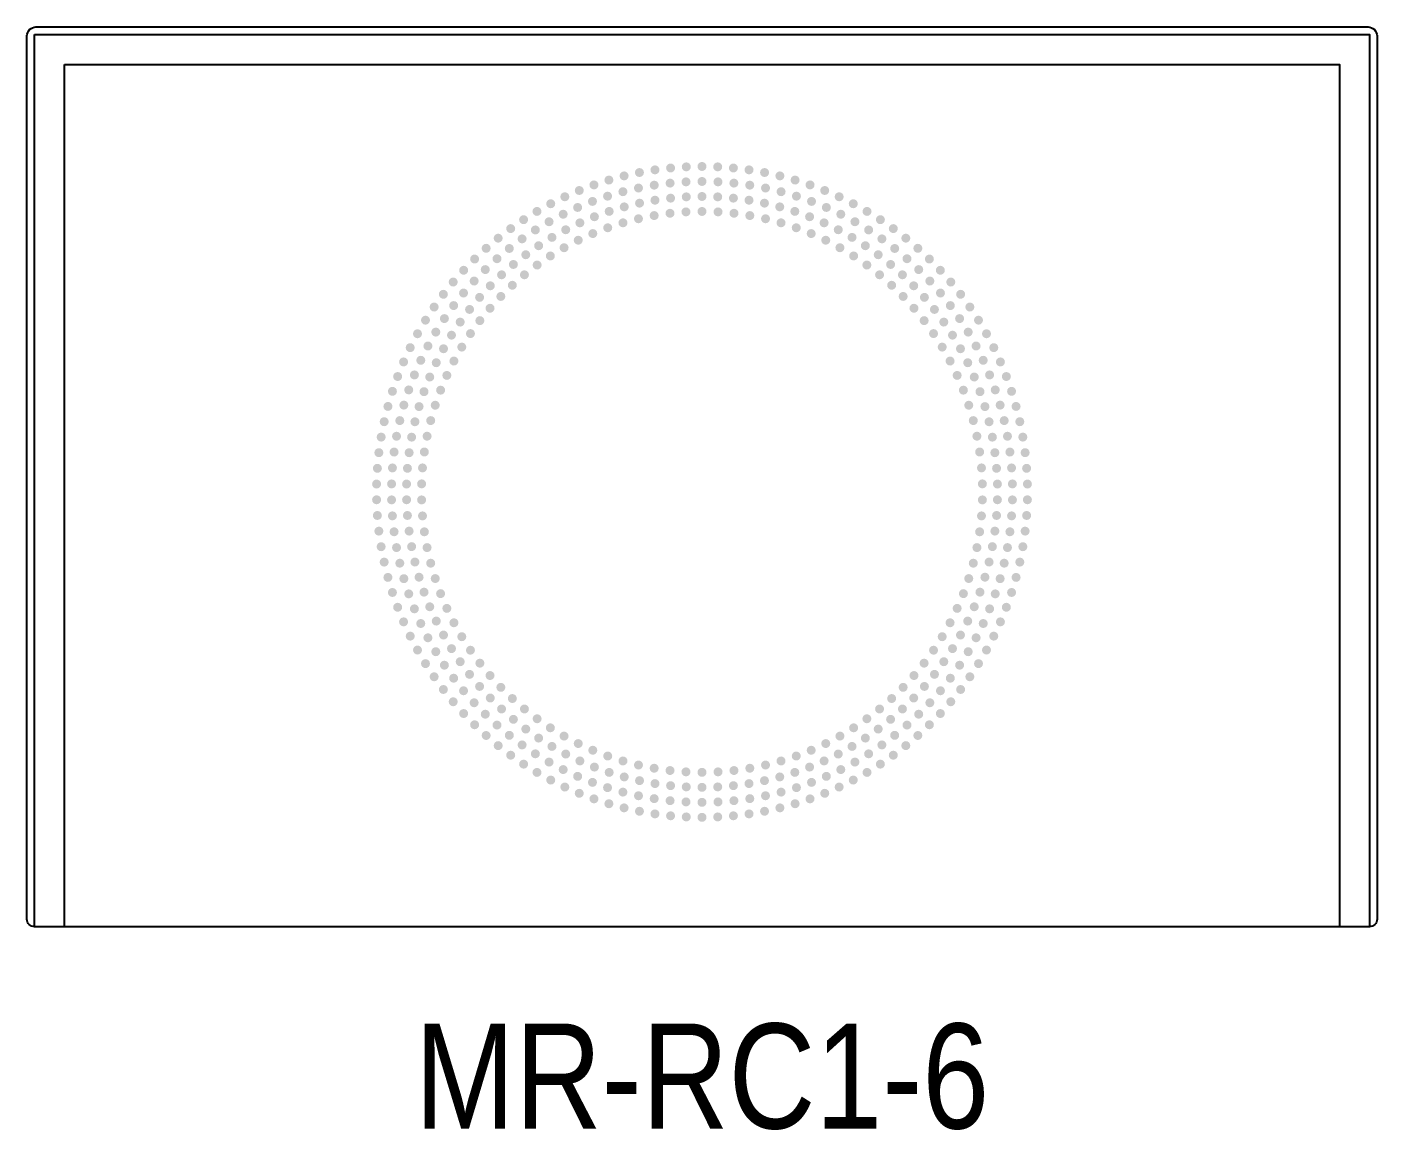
# Model space of a CAD drawing. Header units: millimetres. Extents: x 0 to 45, y -6.8 to 30.
import ezdxf

# ---------------------------------------------------------------- set-up
doc = ezdxf.new("R2010")
doc.units = ezdxf.units.MM
for name, color, linetype in [('L25', 1, 'Continuous'), ('T35', 3, 'Continuous'), ('T50', 7, 'Continuous')]:
    doc.layers.add(name, color=color, linetype=linetype)
doc.styles.add('T35', font='ARIALN.TTF', dxfattribs={"height": 3.5})

# ---------------------------------------------------------------- blocks, each defined once
blk = doc.blocks.new('MR-RC1-6')
at = {"layer": 'L25'}
h = blk.add_hatch(color=10, dxfattribs=at)
h.dxf.hatch_style = 1
edge = h.paths.add_edge_path()
edge.add_arc((22.5, 24.85), 0.15, 0, 360)
edge = h.paths.add_edge_path()
edge.add_arc((23.033, 24.836), 0.15, 0, 360)
edge = h.paths.add_edge_path()
edge.add_arc((23.564, 24.795), 0.15, 0, 360)
edge = h.paths.add_edge_path()
edge.add_arc((24.093, 24.727), 0.15, 0, 360)
edge = h.paths.add_edge_path()
edge.add_arc((24.617, 24.631), 0.15, 0, 360)
edge = h.paths.add_edge_path()
edge.add_arc((25.136, 24.509), 0.15, 0, 360)
edge = h.paths.add_edge_path()
edge.add_arc((25.648, 24.36), 0.15, 0, 360)
edge = h.paths.add_edge_path()
edge.add_arc((26.151, 24.185), 0.15, 0, 360)
edge = h.paths.add_edge_path()
edge.add_arc((26.645, 23.984), 0.15, 0, 360)
edge = h.paths.add_edge_path()
edge.add_arc((27.127, 23.758), 0.15, 0, 360)
edge = h.paths.add_edge_path()
edge.add_arc((27.598, 23.507), 0.15, 0, 360)
edge = h.paths.add_edge_path()
edge.add_arc((28.055, 23.233), 0.15, 0, 360)
edge = h.paths.add_edge_path()
edge.add_arc((28.497, 22.936), 0.15, 0, 360)
edge = h.paths.add_edge_path()
edge.add_arc((28.923, 22.616), 0.15, 0, 360)
edge = h.paths.add_edge_path()
edge.add_arc((29.333, 22.274), 0.15, 0, 360)
edge = h.paths.add_edge_path()
edge.add_arc((29.724, 21.912), 0.15, 0, 360)
edge = h.paths.add_edge_path()
edge.add_arc((30.096, 21.53), 0.15, 0, 360)
edge = h.paths.add_edge_path()
edge.add_arc((30.448, 21.13), 0.15, 0, 360)
edge = h.paths.add_edge_path()
edge.add_arc((30.778, 20.712), 0.15, 0, 360)
edge = h.paths.add_edge_path()
edge.add_arc((31.087, 20.278), 0.15, 0, 360)
edge = h.paths.add_edge_path()
edge.add_arc((31.373, 19.828), 0.15, 0, 360)
edge = h.paths.add_edge_path()
edge.add_arc((31.636, 19.364), 0.15, 0, 360)
edge = h.paths.add_edge_path()
edge.add_arc((31.874, 18.888), 0.15, 0, 360)
edge = h.paths.add_edge_path()
edge.add_arc((32.087, 18.399), 0.15, 0, 360)
edge = h.paths.add_edge_path()
edge.add_arc((32.275, 17.9), 0.15, 0, 360)
edge = h.paths.add_edge_path()
edge.add_arc((32.438, 17.393), 0.15, 0, 360)
edge = h.paths.add_edge_path()
edge.add_arc((32.573, 16.877), 0.15, 0, 360)
edge = h.paths.add_edge_path()
edge.add_arc((32.682, 16.356), 0.15, 0, 360)
edge = h.paths.add_edge_path()
edge.add_arc((32.764, 15.829), 0.15, 0, 360)
edge = h.paths.add_edge_path()
edge.add_arc((32.819, 15.299), 0.15, 0, 360)
edge = h.paths.add_edge_path()
edge.add_arc((32.847, 14.766), 0.15, 0, 360)
edge = h.paths.add_edge_path()
edge.add_arc((32.847, 14.234), 0.15, 0, 360)
edge = h.paths.add_edge_path()
edge.add_arc((32.819, 13.701), 0.15, 0, 360)
edge = h.paths.add_edge_path()
edge.add_arc((32.764, 13.171), 0.15, 0, 360)
edge = h.paths.add_edge_path()
edge.add_arc((32.682, 12.644), 0.15, 0, 360)
edge = h.paths.add_edge_path()
edge.add_arc((32.573, 12.123), 0.15, 0, 360)
edge = h.paths.add_edge_path()
edge.add_arc((32.438, 11.607), 0.15, 0, 360)
edge = h.paths.add_edge_path()
edge.add_arc((32.275, 11.1), 0.15, 0, 360)
edge = h.paths.add_edge_path()
edge.add_arc((32.087, 10.601), 0.15, 0, 360)
edge = h.paths.add_edge_path()
edge.add_arc((31.874, 10.112), 0.15, 0, 360)
edge = h.paths.add_edge_path()
edge.add_arc((31.636, 9.636), 0.15, 0, 360)
edge = h.paths.add_edge_path()
edge.add_arc((31.373, 9.172), 0.15, 0, 360)
edge = h.paths.add_edge_path()
edge.add_arc((31.087, 8.722), 0.15, 0, 360)
edge = h.paths.add_edge_path()
edge.add_arc((30.778, 8.288), 0.15, 0, 360)
edge = h.paths.add_edge_path()
edge.add_arc((30.448, 7.87), 0.15, 0, 360)
edge = h.paths.add_edge_path()
edge.add_arc((30.096, 7.47), 0.15, 0, 360)
edge = h.paths.add_edge_path()
edge.add_arc((29.724, 7.088), 0.15, 0, 360)
edge = h.paths.add_edge_path()
edge.add_arc((29.333, 6.726), 0.15, 0, 360)
edge = h.paths.add_edge_path()
edge.add_arc((28.923, 6.384), 0.15, 0, 360)
edge = h.paths.add_edge_path()
edge.add_arc((28.497, 6.064), 0.15, 0, 360)
edge = h.paths.add_edge_path()
edge.add_arc((28.055, 5.767), 0.15, 0, 360)
edge = h.paths.add_edge_path()
edge.add_arc((27.598, 5.493), 0.15, 0, 360)
edge = h.paths.add_edge_path()
edge.add_arc((27.127, 5.242), 0.15, 0, 360)
edge = h.paths.add_edge_path()
edge.add_arc((26.645, 5.016), 0.15, 0, 360)
edge = h.paths.add_edge_path()
edge.add_arc((26.151, 4.815), 0.15, 0, 360)
edge = h.paths.add_edge_path()
edge.add_arc((25.648, 4.64), 0.15, 0, 360)
edge = h.paths.add_edge_path()
edge.add_arc((25.136, 4.491), 0.15, 0, 360)
edge = h.paths.add_edge_path()
edge.add_arc((24.617, 4.369), 0.15, 0, 360)
edge = h.paths.add_edge_path()
edge.add_arc((24.093, 4.273), 0.15, 0, 360)
edge = h.paths.add_edge_path()
edge.add_arc((23.564, 4.205), 0.15, 0, 360)
edge = h.paths.add_edge_path()
edge.add_arc((23.033, 4.164), 0.15, 0, 360)
edge = h.paths.add_edge_path()
edge.add_arc((22.5, 4.15), 0.15, 0, 360)
edge = h.paths.add_edge_path()
edge.add_arc((21.967, 4.164), 0.15, 0, 360)
edge = h.paths.add_edge_path()
edge.add_arc((21.436, 4.205), 0.15, 0, 360)
edge = h.paths.add_edge_path()
edge.add_arc((20.907, 4.273), 0.15, 0, 360)
edge = h.paths.add_edge_path()
edge.add_arc((20.383, 4.369), 0.15, 0, 360)
edge = h.paths.add_edge_path()
edge.add_arc((19.864, 4.491), 0.15, 0, 360)
edge = h.paths.add_edge_path()
edge.add_arc((19.352, 4.64), 0.15, 0, 360)
edge = h.paths.add_edge_path()
edge.add_arc((18.849, 4.815), 0.15, 0, 360)
edge = h.paths.add_edge_path()
edge.add_arc((18.355, 5.016), 0.15, 0, 360)
edge = h.paths.add_edge_path()
edge.add_arc((17.873, 5.242), 0.15, 0, 360)
edge = h.paths.add_edge_path()
edge.add_arc((17.402, 5.493), 0.15, 0, 360)
edge = h.paths.add_edge_path()
edge.add_arc((16.945, 5.767), 0.15, 0, 360)
edge = h.paths.add_edge_path()
edge.add_arc((16.503, 6.064), 0.15, 0, 360)
edge = h.paths.add_edge_path()
edge.add_arc((16.077, 6.384), 0.15, 0, 360)
edge = h.paths.add_edge_path()
edge.add_arc((15.667, 6.726), 0.15, 0, 360)
edge = h.paths.add_edge_path()
edge.add_arc((15.276, 7.088), 0.15, 0, 360)
edge = h.paths.add_edge_path()
edge.add_arc((14.904, 7.47), 0.15, 0, 360)
edge = h.paths.add_edge_path()
edge.add_arc((14.552, 7.87), 0.15, 0, 360)
edge = h.paths.add_edge_path()
edge.add_arc((14.222, 8.288), 0.15, 0, 360)
edge = h.paths.add_edge_path()
edge.add_arc((13.913, 8.722), 0.15, 0, 360)
edge = h.paths.add_edge_path()
edge.add_arc((13.627, 9.172), 0.15, 0, 360)
edge = h.paths.add_edge_path()
edge.add_arc((13.364, 9.636), 0.15, 0, 360)
edge = h.paths.add_edge_path()
edge.add_arc((13.126, 10.112), 0.15, 0, 360)
edge = h.paths.add_edge_path()
edge.add_arc((12.913, 10.601), 0.15, 0, 360)
edge = h.paths.add_edge_path()
edge.add_arc((12.725, 11.1), 0.15, 0, 360)
edge = h.paths.add_edge_path()
edge.add_arc((12.562, 11.607), 0.15, 0, 360)
edge = h.paths.add_edge_path()
edge.add_arc((12.427, 12.123), 0.15, 0, 360)
edge = h.paths.add_edge_path()
edge.add_arc((12.318, 12.644), 0.15, 0, 360)
edge = h.paths.add_edge_path()
edge.add_arc((12.236, 13.171), 0.15, 0, 360)
edge = h.paths.add_edge_path()
edge.add_arc((12.181, 13.701), 0.15, 0, 360)
edge = h.paths.add_edge_path()
edge.add_arc((12.153, 14.234), 0.15, 0, 360)
edge = h.paths.add_edge_path()
edge.add_arc((12.153, 14.766), 0.15, 0, 360)
edge = h.paths.add_edge_path()
edge.add_arc((12.181, 15.299), 0.15, 0, 360)
edge = h.paths.add_edge_path()
edge.add_arc((12.236, 15.829), 0.15, 0, 360)
edge = h.paths.add_edge_path()
edge.add_arc((12.318, 16.356), 0.15, 0, 360)
edge = h.paths.add_edge_path()
edge.add_arc((12.427, 16.877), 0.15, 0, 360)
edge = h.paths.add_edge_path()
edge.add_arc((12.562, 17.393), 0.15, 0, 360)
edge = h.paths.add_edge_path()
edge.add_arc((12.725, 17.9), 0.15, 0, 360)
edge = h.paths.add_edge_path()
edge.add_arc((12.913, 18.399), 0.15, 0, 360)
edge = h.paths.add_edge_path()
edge.add_arc((13.126, 18.888), 0.15, 0, 360)
edge = h.paths.add_edge_path()
edge.add_arc((13.364, 19.364), 0.15, 0, 360)
edge = h.paths.add_edge_path()
edge.add_arc((13.627, 19.828), 0.15, 0, 360)
edge = h.paths.add_edge_path()
edge.add_arc((13.913, 20.278), 0.15, 0, 360)
edge = h.paths.add_edge_path()
edge.add_arc((14.222, 20.712), 0.15, 0, 360)
edge = h.paths.add_edge_path()
edge.add_arc((14.552, 21.13), 0.15, 0, 360)
edge = h.paths.add_edge_path()
edge.add_arc((14.904, 21.53), 0.15, 0, 360)
edge = h.paths.add_edge_path()
edge.add_arc((15.276, 21.912), 0.15, 0, 360)
edge = h.paths.add_edge_path()
edge.add_arc((15.667, 22.274), 0.15, 0, 360)
edge = h.paths.add_edge_path()
edge.add_arc((16.077, 22.616), 0.15, 0, 360)
edge = h.paths.add_edge_path()
edge.add_arc((16.503, 22.936), 0.15, 0, 360)
edge = h.paths.add_edge_path()
edge.add_arc((16.945, 23.233), 0.15, 0, 360)
edge = h.paths.add_edge_path()
edge.add_arc((17.402, 23.507), 0.15, 0, 360)
edge = h.paths.add_edge_path()
edge.add_arc((17.873, 23.758), 0.15, 0, 360)
edge = h.paths.add_edge_path()
edge.add_arc((18.355, 23.984), 0.15, 0, 360)
edge = h.paths.add_edge_path()
edge.add_arc((18.849, 24.185), 0.15, 0, 360)
edge = h.paths.add_edge_path()
edge.add_arc((19.352, 24.36), 0.15, 0, 360)
edge = h.paths.add_edge_path()
edge.add_arc((19.864, 24.509), 0.15, 0, 360)
edge = h.paths.add_edge_path()
edge.add_arc((20.383, 24.631), 0.15, 0, 360)
edge = h.paths.add_edge_path()
edge.add_arc((20.907, 24.727), 0.15, 0, 360)
edge = h.paths.add_edge_path()
edge.add_arc((21.436, 24.795), 0.15, 0, 360)
edge = h.paths.add_edge_path()
edge.add_arc((21.967, 24.836), 0.15, 0, 360)
edge = h.paths.add_edge_path()
edge.add_arc((22.5, 25.35), 0.15, 0, 360)
edge = h.paths.add_edge_path()
edge.add_arc((23.024, 25.337), 0.15, 0, 360)
edge = h.paths.add_edge_path()
edge.add_arc((23.547, 25.299), 0.15, 0, 360)
edge = h.paths.add_edge_path()
edge.add_arc((24.068, 25.236), 0.15, 0, 360)
edge = h.paths.add_edge_path()
edge.add_arc((24.585, 25.148), 0.15, 0, 360)
edge = h.paths.add_edge_path()
edge.add_arc((25.097, 25.035), 0.15, 0, 360)
edge = h.paths.add_edge_path()
edge.add_arc((25.603, 24.897), 0.15, 0, 360)
edge = h.paths.add_edge_path()
edge.add_arc((26.101, 24.735), 0.15, 0, 360)
edge = h.paths.add_edge_path()
edge.add_arc((26.591, 24.549), 0.15, 0, 360)
edge = h.paths.add_edge_path()
edge.add_arc((27.072, 24.34), 0.15, 0, 360)
edge = h.paths.add_edge_path()
edge.add_arc((27.542, 24.107), 0.15, 0, 360)
edge = h.paths.add_edge_path()
edge.add_arc((28.001, 23.852), 0.15, 0, 360)
edge = h.paths.add_edge_path()
edge.add_arc((28.446, 23.576), 0.15, 0, 360)
edge = h.paths.add_edge_path()
edge.add_arc((28.877, 23.278), 0.15, 0, 360)
edge = h.paths.add_edge_path()
edge.add_arc((29.294, 22.959), 0.15, 0, 360)
edge = h.paths.add_edge_path()
edge.add_arc((29.695, 22.621), 0.15, 0, 360)
edge = h.paths.add_edge_path()
edge.add_arc((30.079, 22.264), 0.15, 0, 360)
edge = h.paths.add_edge_path()
edge.add_arc((30.445, 21.889), 0.15, 0, 360)
edge = h.paths.add_edge_path()
edge.add_arc((30.793, 21.497), 0.15, 0, 360)
edge = h.paths.add_edge_path()
edge.add_arc((31.121, 21.088), 0.15, 0, 360)
edge = h.paths.add_edge_path()
edge.add_arc((31.429, 20.664), 0.15, 0, 360)
edge = h.paths.add_edge_path()
edge.add_arc((31.717, 20.225), 0.15, 0, 360)
edge = h.paths.add_edge_path()
edge.add_arc((31.983, 19.773), 0.15, 0, 360)
edge = h.paths.add_edge_path()
edge.add_arc((32.226, 19.309), 0.15, 0, 360)
edge = h.paths.add_edge_path()
edge.add_arc((32.447, 18.833), 0.15, 0, 360)
edge = h.paths.add_edge_path()
edge.add_arc((32.645, 18.347), 0.15, 0, 360)
edge = h.paths.add_edge_path()
edge.add_arc((32.819, 17.853), 0.15, 0, 360)
edge = h.paths.add_edge_path()
edge.add_arc((32.969, 17.35), 0.15, 0, 360)
edge = h.paths.add_edge_path()
edge.add_arc((33.094, 16.841), 0.15, 0, 360)
edge = h.paths.add_edge_path()
edge.add_arc((33.195, 16.327), 0.15, 0, 360)
edge = h.paths.add_edge_path()
edge.add_arc((33.271, 15.808), 0.15, 0, 360)
edge = h.paths.add_edge_path()
edge.add_arc((33.321, 15.286), 0.15, 0, 360)
edge = h.paths.add_edge_path()
edge.add_arc((33.347, 14.762), 0.15, 0, 360)
edge = h.paths.add_edge_path()
edge.add_arc((33.347, 14.238), 0.15, 0, 360)
edge = h.paths.add_edge_path()
edge.add_arc((33.321, 13.714), 0.15, 0, 360)
edge = h.paths.add_edge_path()
edge.add_arc((33.271, 13.192), 0.15, 0, 360)
edge = h.paths.add_edge_path()
edge.add_arc((33.195, 12.673), 0.15, 0, 360)
edge = h.paths.add_edge_path()
edge.add_arc((33.094, 12.159), 0.15, 0, 360)
edge = h.paths.add_edge_path()
edge.add_arc((32.969, 11.65), 0.15, 0, 360)
edge = h.paths.add_edge_path()
edge.add_arc((32.819, 11.147), 0.15, 0, 360)
edge = h.paths.add_edge_path()
edge.add_arc((32.645, 10.653), 0.15, 0, 360)
edge = h.paths.add_edge_path()
edge.add_arc((32.447, 10.167), 0.15, 0, 360)
edge = h.paths.add_edge_path()
edge.add_arc((32.226, 9.691), 0.15, 0, 360)
edge = h.paths.add_edge_path()
edge.add_arc((31.983, 9.227), 0.15, 0, 360)
edge = h.paths.add_edge_path()
edge.add_arc((31.717, 8.775), 0.15, 0, 360)
edge = h.paths.add_edge_path()
edge.add_arc((31.429, 8.336), 0.15, 0, 360)
edge = h.paths.add_edge_path()
edge.add_arc((31.121, 7.912), 0.15, 0, 360)
edge = h.paths.add_edge_path()
edge.add_arc((30.793, 7.503), 0.15, 0, 360)
edge = h.paths.add_edge_path()
edge.add_arc((30.445, 7.111), 0.15, 0, 360)
edge = h.paths.add_edge_path()
edge.add_arc((30.079, 6.736), 0.15, 0, 360)
edge = h.paths.add_edge_path()
edge.add_arc((29.695, 6.379), 0.15, 0, 360)
edge = h.paths.add_edge_path()
edge.add_arc((29.294, 6.041), 0.15, 0, 360)
edge = h.paths.add_edge_path()
edge.add_arc((28.877, 5.722), 0.15, 0, 360)
edge = h.paths.add_edge_path()
edge.add_arc((28.446, 5.424), 0.15, 0, 360)
edge = h.paths.add_edge_path()
edge.add_arc((28.001, 5.148), 0.15, 0, 360)
edge = h.paths.add_edge_path()
edge.add_arc((27.542, 4.893), 0.15, 0, 360)
edge = h.paths.add_edge_path()
edge.add_arc((27.072, 4.66), 0.15, 0, 360)
edge = h.paths.add_edge_path()
edge.add_arc((26.591, 4.451), 0.15, 0, 360)
edge = h.paths.add_edge_path()
edge.add_arc((26.101, 4.265), 0.15, 0, 360)
edge = h.paths.add_edge_path()
edge.add_arc((25.603, 4.103), 0.15, 0, 360)
edge = h.paths.add_edge_path()
edge.add_arc((25.097, 3.965), 0.15, 0, 360)
edge = h.paths.add_edge_path()
edge.add_arc((24.585, 3.852), 0.15, 0, 360)
edge = h.paths.add_edge_path()
edge.add_arc((24.068, 3.764), 0.15, 0, 360)
edge = h.paths.add_edge_path()
edge.add_arc((23.547, 3.701), 0.15, 0, 360)
edge = h.paths.add_edge_path()
edge.add_arc((23.024, 3.663), 0.15, 0, 360)
edge = h.paths.add_edge_path()
edge.add_arc((22.5, 3.65), 0.15, 0, 360)
edge = h.paths.add_edge_path()
edge.add_arc((21.976, 3.663), 0.15, 0, 360)
edge = h.paths.add_edge_path()
edge.add_arc((21.453, 3.701), 0.15, 0, 360)
edge = h.paths.add_edge_path()
edge.add_arc((20.932, 3.764), 0.15, 0, 360)
edge = h.paths.add_edge_path()
edge.add_arc((20.415, 3.852), 0.15, 0, 360)
edge = h.paths.add_edge_path()
edge.add_arc((19.903, 3.965), 0.15, 0, 360)
edge = h.paths.add_edge_path()
edge.add_arc((19.397, 4.103), 0.15, 0, 360)
edge = h.paths.add_edge_path()
edge.add_arc((18.899, 4.265), 0.15, 0, 360)
edge = h.paths.add_edge_path()
edge.add_arc((18.409, 4.451), 0.15, 0, 360)
edge = h.paths.add_edge_path()
edge.add_arc((17.928, 4.66), 0.15, 0, 360)
edge = h.paths.add_edge_path()
edge.add_arc((17.458, 4.893), 0.15, 0, 360)
edge = h.paths.add_edge_path()
edge.add_arc((16.999, 5.148), 0.15, 0, 360)
edge = h.paths.add_edge_path()
edge.add_arc((16.554, 5.424), 0.15, 0, 360)
edge = h.paths.add_edge_path()
edge.add_arc((16.123, 5.722), 0.15, 0, 360)
edge = h.paths.add_edge_path()
edge.add_arc((15.706, 6.041), 0.15, 0, 360)
edge = h.paths.add_edge_path()
edge.add_arc((15.305, 6.379), 0.15, 0, 360)
edge = h.paths.add_edge_path()
edge.add_arc((14.921, 6.736), 0.15, 0, 360)
edge = h.paths.add_edge_path()
edge.add_arc((14.555, 7.111), 0.15, 0, 360)
edge = h.paths.add_edge_path()
edge.add_arc((14.207, 7.503), 0.15, 0, 360)
edge = h.paths.add_edge_path()
edge.add_arc((13.879, 7.912), 0.15, 0, 360)
edge = h.paths.add_edge_path()
edge.add_arc((13.571, 8.336), 0.15, 0, 360)
edge = h.paths.add_edge_path()
edge.add_arc((13.283, 8.775), 0.15, 0, 360)
edge = h.paths.add_edge_path()
edge.add_arc((13.017, 9.227), 0.15, 0, 360)
edge = h.paths.add_edge_path()
edge.add_arc((12.774, 9.691), 0.15, 0, 360)
edge = h.paths.add_edge_path()
edge.add_arc((12.553, 10.167), 0.15, 0, 360)
edge = h.paths.add_edge_path()
edge.add_arc((12.355, 10.653), 0.15, 0, 360)
edge = h.paths.add_edge_path()
edge.add_arc((12.181, 11.147), 0.15, 0, 360)
edge = h.paths.add_edge_path()
edge.add_arc((12.031, 11.65), 0.15, 0, 360)
edge = h.paths.add_edge_path()
edge.add_arc((11.906, 12.159), 0.15, 0, 360)
edge = h.paths.add_edge_path()
edge.add_arc((11.805, 12.673), 0.15, 0, 360)
edge = h.paths.add_edge_path()
edge.add_arc((11.729, 13.192), 0.15, 0, 360)
edge = h.paths.add_edge_path()
edge.add_arc((11.679, 13.714), 0.15, 0, 360)
edge = h.paths.add_edge_path()
edge.add_arc((11.653, 14.238), 0.15, 0, 360)
edge = h.paths.add_edge_path()
edge.add_arc((11.653, 14.762), 0.15, 0, 360)
edge = h.paths.add_edge_path()
edge.add_arc((11.679, 15.286), 0.15, 0, 360)
edge = h.paths.add_edge_path()
edge.add_arc((11.729, 15.808), 0.15, 0, 360)
edge = h.paths.add_edge_path()
edge.add_arc((11.805, 16.327), 0.15, 0, 360)
edge = h.paths.add_edge_path()
edge.add_arc((11.906, 16.841), 0.15, 0, 360)
edge = h.paths.add_edge_path()
edge.add_arc((12.031, 17.35), 0.15, 0, 360)
edge = h.paths.add_edge_path()
edge.add_arc((12.181, 17.853), 0.15, 0, 360)
edge = h.paths.add_edge_path()
edge.add_arc((12.355, 18.347), 0.15, 0, 360)
edge = h.paths.add_edge_path()
edge.add_arc((12.553, 18.833), 0.15, 0, 360)
edge = h.paths.add_edge_path()
edge.add_arc((12.774, 19.309), 0.15, 0, 360)
edge = h.paths.add_edge_path()
edge.add_arc((13.017, 19.773), 0.15, 0, 360)
edge = h.paths.add_edge_path()
edge.add_arc((13.283, 20.225), 0.15, 0, 360)
edge = h.paths.add_edge_path()
edge.add_arc((13.571, 20.664), 0.15, 0, 360)
edge = h.paths.add_edge_path()
edge.add_arc((13.879, 21.088), 0.15, 0, 360)
edge = h.paths.add_edge_path()
edge.add_arc((14.207, 21.497), 0.15, 0, 360)
edge = h.paths.add_edge_path()
edge.add_arc((14.555, 21.889), 0.15, 0, 360)
edge = h.paths.add_edge_path()
edge.add_arc((14.921, 22.264), 0.15, 0, 360)
edge = h.paths.add_edge_path()
edge.add_arc((15.305, 22.621), 0.15, 0, 360)
edge = h.paths.add_edge_path()
edge.add_arc((15.706, 22.959), 0.15, 0, 360)
edge = h.paths.add_edge_path()
edge.add_arc((16.123, 23.278), 0.15, 0, 360)
edge = h.paths.add_edge_path()
edge.add_arc((16.554, 23.576), 0.15, 0, 360)
edge = h.paths.add_edge_path()
edge.add_arc((16.999, 23.852), 0.15, 0, 360)
edge = h.paths.add_edge_path()
edge.add_arc((17.458, 24.107), 0.15, 0, 360)
edge = h.paths.add_edge_path()
edge.add_arc((17.928, 24.34), 0.15, 0, 360)
edge = h.paths.add_edge_path()
edge.add_arc((18.409, 24.549), 0.15, 0, 360)
edge = h.paths.add_edge_path()
edge.add_arc((18.899, 24.735), 0.15, 0, 360)
edge = h.paths.add_edge_path()
edge.add_arc((19.397, 24.897), 0.15, 0, 360)
edge = h.paths.add_edge_path()
edge.add_arc((19.903, 25.035), 0.15, 0, 360)
edge = h.paths.add_edge_path()
edge.add_arc((20.415, 25.148), 0.15, 0, 360)
edge = h.paths.add_edge_path()
edge.add_arc((20.932, 25.236), 0.15, 0, 360)
edge = h.paths.add_edge_path()
edge.add_arc((21.453, 25.299), 0.15, 0, 360)
edge = h.paths.add_edge_path()
edge.add_arc((21.976, 25.337), 0.15, 0, 360)
h = blk.add_hatch(color=10, dxfattribs=at)
h.dxf.hatch_style = 1
edge = h.paths.add_edge_path()
edge.add_arc((21.966, 23.835), 0.15, 0, 360)
edge = h.paths.add_edge_path()
edge.add_arc((21.434, 23.789), 0.15, 0, 360)
edge = h.paths.add_edge_path()
edge.add_arc((20.906, 23.713), 0.15, 0, 360)
edge = h.paths.add_edge_path()
edge.add_arc((20.382, 23.607), 0.15, 0, 360)
edge = h.paths.add_edge_path()
edge.add_arc((19.866, 23.471), 0.15, 0, 360)
edge = h.paths.add_edge_path()
edge.add_arc((19.358, 23.306), 0.15, 0, 360)
edge = h.paths.add_edge_path()
edge.add_arc((18.86, 23.113), 0.15, 0, 360)
edge = h.paths.add_edge_path()
edge.add_arc((18.375, 22.891), 0.15, 0, 360)
edge = h.paths.add_edge_path()
edge.add_arc((17.902, 22.641), 0.15, 0, 360)
edge = h.paths.add_edge_path()
edge.add_arc((17.445, 22.366), 0.15, 0, 360)
edge = h.paths.add_edge_path()
edge.add_arc((17.004, 22.064), 0.15, 0, 360)
edge = h.paths.add_edge_path()
edge.add_arc((16.581, 21.738), 0.15, 0, 360)
edge = h.paths.add_edge_path()
edge.add_arc((16.178, 21.389), 0.15, 0, 360)
edge = h.paths.add_edge_path()
edge.add_arc((15.795, 21.016), 0.15, 0, 360)
edge = h.paths.add_edge_path()
edge.add_arc((15.434, 20.623), 0.15, 0, 360)
edge = h.paths.add_edge_path()
edge.add_arc((15.096, 20.21), 0.15, 0, 360)
edge = h.paths.add_edge_path()
edge.add_arc((14.782, 19.778), 0.15, 0, 360)
edge = h.paths.add_edge_path()
edge.add_arc((14.493, 19.328), 0.15, 0, 360)
edge = h.paths.add_edge_path()
edge.add_arc((14.231, 18.863), 0.15, 0, 360)
edge = h.paths.add_edge_path()
edge.add_arc((13.995, 18.384), 0.15, 0, 360)
edge = h.paths.add_edge_path()
edge.add_arc((13.787, 17.892), 0.15, 0, 360)
edge = h.paths.add_edge_path()
edge.add_arc((13.608, 17.389), 0.15, 0, 360)
edge = h.paths.add_edge_path()
edge.add_arc((13.457, 16.877), 0.15, 0, 360)
edge = h.paths.add_edge_path()
edge.add_arc((13.336, 16.357), 0.15, 0, 360)
edge = h.paths.add_edge_path()
edge.add_arc((13.245, 15.831), 0.15, 0, 360)
edge = h.paths.add_edge_path()
edge.add_arc((13.184, 15.3), 0.15, 0, 360)
edge = h.paths.add_edge_path()
edge.add_arc((13.154, 14.767), 0.15, 0, 360)
edge = h.paths.add_edge_path()
edge.add_arc((13.154, 14.233), 0.15, 0, 360)
edge = h.paths.add_edge_path()
edge.add_arc((13.184, 13.7), 0.15, 0, 360)
edge = h.paths.add_edge_path()
edge.add_arc((13.245, 13.169), 0.15, 0, 360)
edge = h.paths.add_edge_path()
edge.add_arc((13.336, 12.643), 0.15, 0, 360)
edge = h.paths.add_edge_path()
edge.add_arc((13.457, 12.123), 0.15, 0, 360)
edge = h.paths.add_edge_path()
edge.add_arc((13.608, 11.611), 0.15, 0, 360)
edge = h.paths.add_edge_path()
edge.add_arc((13.787, 11.108), 0.15, 0, 360)
edge = h.paths.add_edge_path()
edge.add_arc((13.995, 10.616), 0.15, 0, 360)
edge = h.paths.add_edge_path()
edge.add_arc((14.231, 10.137), 0.15, 0, 360)
edge = h.paths.add_edge_path()
edge.add_arc((14.493, 9.672), 0.15, 0, 360)
edge = h.paths.add_edge_path()
edge.add_arc((14.782, 9.222), 0.15, 0, 360)
edge = h.paths.add_edge_path()
edge.add_arc((15.096, 8.79), 0.15, 0, 360)
edge = h.paths.add_edge_path()
edge.add_arc((15.434, 8.377), 0.15, 0, 360)
edge = h.paths.add_edge_path()
edge.add_arc((15.795, 7.984), 0.15, 0, 360)
edge = h.paths.add_edge_path()
edge.add_arc((16.178, 7.611), 0.15, 0, 360)
edge = h.paths.add_edge_path()
edge.add_arc((16.581, 7.262), 0.15, 0, 360)
edge = h.paths.add_edge_path()
edge.add_arc((17.004, 6.936), 0.15, 0, 360)
edge = h.paths.add_edge_path()
edge.add_arc((17.445, 6.634), 0.15, 0, 360)
edge = h.paths.add_edge_path()
edge.add_arc((17.902, 6.359), 0.15, 0, 360)
edge = h.paths.add_edge_path()
edge.add_arc((18.375, 6.109), 0.15, 0, 360)
edge = h.paths.add_edge_path()
edge.add_arc((18.86, 5.887), 0.15, 0, 360)
edge = h.paths.add_edge_path()
edge.add_arc((19.358, 5.694), 0.15, 0, 360)
edge = h.paths.add_edge_path()
edge.add_arc((19.866, 5.529), 0.15, 0, 360)
edge = h.paths.add_edge_path()
edge.add_arc((20.382, 5.393), 0.15, 0, 360)
edge = h.paths.add_edge_path()
edge.add_arc((20.906, 5.287), 0.15, 0, 360)
edge = h.paths.add_edge_path()
edge.add_arc((21.434, 5.211), 0.15, 0, 360)
edge = h.paths.add_edge_path()
edge.add_arc((21.966, 5.165), 0.15, 0, 360)
edge = h.paths.add_edge_path()
edge.add_arc((22.5, 5.15), 0.15, 0, 360)
edge = h.paths.add_edge_path()
edge.add_arc((23.034, 5.165), 0.15, 0, 360)
edge = h.paths.add_edge_path()
edge.add_arc((23.566, 5.211), 0.15, 0, 360)
edge = h.paths.add_edge_path()
edge.add_arc((24.094, 5.287), 0.15, 0, 360)
edge = h.paths.add_edge_path()
edge.add_arc((24.618, 5.393), 0.15, 0, 360)
edge = h.paths.add_edge_path()
edge.add_arc((25.134, 5.529), 0.15, 0, 360)
edge = h.paths.add_edge_path()
edge.add_arc((25.642, 5.694), 0.15, 0, 360)
edge = h.paths.add_edge_path()
edge.add_arc((26.14, 5.887), 0.15, 0, 360)
edge = h.paths.add_edge_path()
edge.add_arc((26.625, 6.109), 0.15, 0, 360)
edge = h.paths.add_edge_path()
edge.add_arc((27.098, 6.359), 0.15, 0, 360)
edge = h.paths.add_edge_path()
edge.add_arc((27.555, 6.634), 0.15, 0, 360)
edge = h.paths.add_edge_path()
edge.add_arc((27.996, 6.936), 0.15, 0, 360)
edge = h.paths.add_edge_path()
edge.add_arc((28.419, 7.262), 0.15, 0, 360)
edge = h.paths.add_edge_path()
edge.add_arc((28.822, 7.611), 0.15, 0, 360)
edge = h.paths.add_edge_path()
edge.add_arc((29.205, 7.984), 0.15, 0, 360)
edge = h.paths.add_edge_path()
edge.add_arc((29.566, 8.377), 0.15, 0, 360)
edge = h.paths.add_edge_path()
edge.add_arc((29.904, 8.79), 0.15, 0, 360)
edge = h.paths.add_edge_path()
edge.add_arc((30.218, 9.222), 0.15, 0, 360)
edge = h.paths.add_edge_path()
edge.add_arc((30.507, 9.672), 0.15, 0, 360)
edge = h.paths.add_edge_path()
edge.add_arc((30.769, 10.137), 0.15, 0, 360)
edge = h.paths.add_edge_path()
edge.add_arc((31.005, 10.616), 0.15, 0, 360)
edge = h.paths.add_edge_path()
edge.add_arc((31.213, 11.108), 0.15, 0, 360)
edge = h.paths.add_edge_path()
edge.add_arc((31.392, 11.611), 0.15, 0, 360)
edge = h.paths.add_edge_path()
edge.add_arc((31.543, 12.123), 0.15, 0, 360)
edge = h.paths.add_edge_path()
edge.add_arc((31.664, 12.643), 0.15, 0, 360)
edge = h.paths.add_edge_path()
edge.add_arc((31.755, 13.169), 0.15, 0, 360)
edge = h.paths.add_edge_path()
edge.add_arc((31.816, 13.7), 0.15, 0, 360)
edge = h.paths.add_edge_path()
edge.add_arc((31.846, 14.233), 0.15, 0, 360)
edge = h.paths.add_edge_path()
edge.add_arc((31.846, 14.767), 0.15, 0, 360)
edge = h.paths.add_edge_path()
edge.add_arc((31.816, 15.3), 0.15, 0, 360)
edge = h.paths.add_edge_path()
edge.add_arc((31.755, 15.831), 0.15, 0, 360)
edge = h.paths.add_edge_path()
edge.add_arc((31.664, 16.357), 0.15, 0, 360)
edge = h.paths.add_edge_path()
edge.add_arc((31.543, 16.877), 0.15, 0, 360)
edge = h.paths.add_edge_path()
edge.add_arc((31.392, 17.389), 0.15, 0, 360)
edge = h.paths.add_edge_path()
edge.add_arc((31.213, 17.892), 0.15, 0, 360)
edge = h.paths.add_edge_path()
edge.add_arc((31.005, 18.384), 0.15, 0, 360)
edge = h.paths.add_edge_path()
edge.add_arc((30.769, 18.863), 0.15, 0, 360)
edge = h.paths.add_edge_path()
edge.add_arc((30.507, 19.328), 0.15, 0, 360)
edge = h.paths.add_edge_path()
edge.add_arc((30.218, 19.778), 0.15, 0, 360)
edge = h.paths.add_edge_path()
edge.add_arc((29.904, 20.21), 0.15, 0, 360)
edge = h.paths.add_edge_path()
edge.add_arc((29.566, 20.623), 0.15, 0, 360)
edge = h.paths.add_edge_path()
edge.add_arc((29.205, 21.016), 0.15, 0, 360)
edge = h.paths.add_edge_path()
edge.add_arc((28.822, 21.389), 0.15, 0, 360)
edge = h.paths.add_edge_path()
edge.add_arc((28.419, 21.738), 0.15, 0, 360)
edge = h.paths.add_edge_path()
edge.add_arc((27.996, 22.064), 0.15, 0, 360)
edge = h.paths.add_edge_path()
edge.add_arc((27.555, 22.366), 0.15, 0, 360)
edge = h.paths.add_edge_path()
edge.add_arc((27.098, 22.641), 0.15, 0, 360)
edge = h.paths.add_edge_path()
edge.add_arc((26.625, 22.891), 0.15, 0, 360)
edge = h.paths.add_edge_path()
edge.add_arc((26.14, 23.113), 0.15, 0, 360)
edge = h.paths.add_edge_path()
edge.add_arc((25.642, 23.306), 0.15, 0, 360)
edge = h.paths.add_edge_path()
edge.add_arc((25.134, 23.471), 0.15, 0, 360)
edge = h.paths.add_edge_path()
edge.add_arc((24.618, 23.607), 0.15, 0, 360)
edge = h.paths.add_edge_path()
edge.add_arc((24.094, 23.713), 0.15, 0, 360)
edge = h.paths.add_edge_path()
edge.add_arc((23.566, 23.789), 0.15, 0, 360)
edge = h.paths.add_edge_path()
edge.add_arc((23.034, 23.835), 0.15, 0, 360)
edge = h.paths.add_edge_path()
edge.add_arc((22.5, 23.85), 0.15, 0, 360)
edge = h.paths.add_edge_path()
edge.add_arc((21.976, 24.336), 0.15, 0, 360)
edge = h.paths.add_edge_path()
edge.add_arc((21.453, 24.294), 0.15, 0, 360)
edge = h.paths.add_edge_path()
edge.add_arc((20.933, 24.225), 0.15, 0, 360)
edge = h.paths.add_edge_path()
edge.add_arc((20.418, 24.127), 0.15, 0, 360)
edge = h.paths.add_edge_path()
edge.add_arc((19.908, 24.003), 0.15, 0, 360)
edge = h.paths.add_edge_path()
edge.add_arc((19.406, 23.852), 0.15, 0, 360)
edge = h.paths.add_edge_path()
edge.add_arc((18.913, 23.674), 0.15, 0, 360)
edge = h.paths.add_edge_path()
edge.add_arc((18.43, 23.47), 0.15, 0, 360)
edge = h.paths.add_edge_path()
edge.add_arc((17.958, 23.24), 0.15, 0, 360)
edge = h.paths.add_edge_path()
edge.add_arc((17.499, 22.986), 0.15, 0, 360)
edge = h.paths.add_edge_path()
edge.add_arc((17.055, 22.708), 0.15, 0, 360)
edge = h.paths.add_edge_path()
edge.add_arc((16.626, 22.407), 0.15, 0, 360)
edge = h.paths.add_edge_path()
edge.add_arc((16.213, 22.083), 0.15, 0, 360)
edge = h.paths.add_edge_path()
edge.add_arc((15.819, 21.738), 0.15, 0, 360)
edge = h.paths.add_edge_path()
edge.add_arc((15.443, 21.372), 0.15, 0, 360)
edge = h.paths.add_edge_path()
edge.add_arc((15.087, 20.986), 0.15, 0, 360)
edge = h.paths.add_edge_path()
edge.add_arc((14.752, 20.583), 0.15, 0, 360)
edge = h.paths.add_edge_path()
edge.add_arc((14.44, 20.162), 0.15, 0, 360)
edge = h.paths.add_edge_path()
edge.add_arc((14.15, 19.725), 0.15, 0, 360)
edge = h.paths.add_edge_path()
edge.add_arc((13.884, 19.273), 0.15, 0, 360)
edge = h.paths.add_edge_path()
edge.add_arc((13.642, 18.807), 0.15, 0, 360)
edge = h.paths.add_edge_path()
edge.add_arc((13.425, 18.33), 0.15, 0, 360)
edge = h.paths.add_edge_path()
edge.add_arc((13.234, 17.842), 0.15, 0, 360)
edge = h.paths.add_edge_path()
edge.add_arc((13.069, 17.344), 0.15, 0, 360)
edge = h.paths.add_edge_path()
edge.add_arc((12.931, 16.838), 0.15, 0, 360)
edge = h.paths.add_edge_path()
edge.add_arc((12.821, 16.325), 0.15, 0, 360)
edge = h.paths.add_edge_path()
edge.add_arc((12.737, 15.807), 0.15, 0, 360)
edge = h.paths.add_edge_path()
edge.add_arc((12.681, 15.286), 0.15, 0, 360)
edge = h.paths.add_edge_path()
edge.add_arc((12.653, 14.762), 0.15, 0, 360)
edge = h.paths.add_edge_path()
edge.add_arc((12.653, 14.238), 0.15, 0, 360)
edge = h.paths.add_edge_path()
edge.add_arc((12.681, 13.714), 0.15, 0, 360)
edge = h.paths.add_edge_path()
edge.add_arc((12.737, 13.193), 0.15, 0, 360)
edge = h.paths.add_edge_path()
edge.add_arc((12.821, 12.675), 0.15, 0, 360)
edge = h.paths.add_edge_path()
edge.add_arc((12.931, 12.162), 0.15, 0, 360)
edge = h.paths.add_edge_path()
edge.add_arc((13.069, 11.656), 0.15, 0, 360)
edge = h.paths.add_edge_path()
edge.add_arc((13.234, 11.158), 0.15, 0, 360)
edge = h.paths.add_edge_path()
edge.add_arc((13.425, 10.67), 0.15, 0, 360)
edge = h.paths.add_edge_path()
edge.add_arc((13.642, 10.193), 0.15, 0, 360)
edge = h.paths.add_edge_path()
edge.add_arc((13.884, 9.727), 0.15, 0, 360)
edge = h.paths.add_edge_path()
edge.add_arc((14.15, 9.275), 0.15, 0, 360)
edge = h.paths.add_edge_path()
edge.add_arc((14.44, 8.838), 0.15, 0, 360)
edge = h.paths.add_edge_path()
edge.add_arc((14.752, 8.417), 0.15, 0, 360)
edge = h.paths.add_edge_path()
edge.add_arc((15.087, 8.014), 0.15, 0, 360)
edge = h.paths.add_edge_path()
edge.add_arc((15.443, 7.628), 0.15, 0, 360)
edge = h.paths.add_edge_path()
edge.add_arc((15.819, 7.262), 0.15, 0, 360)
edge = h.paths.add_edge_path()
edge.add_arc((16.213, 6.917), 0.15, 0, 360)
edge = h.paths.add_edge_path()
edge.add_arc((16.626, 6.593), 0.15, 0, 360)
edge = h.paths.add_edge_path()
edge.add_arc((17.055, 6.292), 0.15, 0, 360)
edge = h.paths.add_edge_path()
edge.add_arc((17.499, 6.014), 0.15, 0, 360)
edge = h.paths.add_edge_path()
edge.add_arc((17.958, 5.76), 0.15, 0, 360)
edge = h.paths.add_edge_path()
edge.add_arc((18.43, 5.53), 0.15, 0, 360)
edge = h.paths.add_edge_path()
edge.add_arc((18.913, 5.326), 0.15, 0, 360)
edge = h.paths.add_edge_path()
edge.add_arc((19.406, 5.148), 0.15, 0, 360)
edge = h.paths.add_edge_path()
edge.add_arc((19.908, 4.997), 0.15, 0, 360)
edge = h.paths.add_edge_path()
edge.add_arc((20.418, 4.873), 0.15, 0, 360)
edge = h.paths.add_edge_path()
edge.add_arc((20.933, 4.775), 0.15, 0, 360)
edge = h.paths.add_edge_path()
edge.add_arc((21.453, 4.706), 0.15, 0, 360)
edge = h.paths.add_edge_path()
edge.add_arc((21.976, 4.664), 0.15, 0, 360)
edge = h.paths.add_edge_path()
edge.add_arc((22.5, 4.65), 0.15, 0, 360)
edge = h.paths.add_edge_path()
edge.add_arc((23.024, 4.664), 0.15, 0, 360)
edge = h.paths.add_edge_path()
edge.add_arc((23.547, 4.706), 0.15, 0, 360)
edge = h.paths.add_edge_path()
edge.add_arc((24.067, 4.775), 0.15, 0, 360)
edge = h.paths.add_edge_path()
edge.add_arc((24.582, 4.873), 0.15, 0, 360)
edge = h.paths.add_edge_path()
edge.add_arc((25.092, 4.997), 0.15, 0, 360)
edge = h.paths.add_edge_path()
edge.add_arc((25.594, 5.148), 0.15, 0, 360)
edge = h.paths.add_edge_path()
edge.add_arc((26.087, 5.326), 0.15, 0, 360)
edge = h.paths.add_edge_path()
edge.add_arc((26.57, 5.53), 0.15, 0, 360)
edge = h.paths.add_edge_path()
edge.add_arc((27.042, 5.76), 0.15, 0, 360)
edge = h.paths.add_edge_path()
edge.add_arc((27.501, 6.014), 0.15, 0, 360)
edge = h.paths.add_edge_path()
edge.add_arc((27.945, 6.292), 0.15, 0, 360)
edge = h.paths.add_edge_path()
edge.add_arc((28.374, 6.593), 0.15, 0, 360)
edge = h.paths.add_edge_path()
edge.add_arc((28.787, 6.917), 0.15, 0, 360)
edge = h.paths.add_edge_path()
edge.add_arc((29.181, 7.262), 0.15, 0, 360)
edge = h.paths.add_edge_path()
edge.add_arc((29.557, 7.628), 0.15, 0, 360)
edge = h.paths.add_edge_path()
edge.add_arc((29.913, 8.014), 0.15, 0, 360)
edge = h.paths.add_edge_path()
edge.add_arc((30.248, 8.417), 0.15, 0, 360)
edge = h.paths.add_edge_path()
edge.add_arc((30.56, 8.838), 0.15, 0, 360)
edge = h.paths.add_edge_path()
edge.add_arc((30.85, 9.275), 0.15, 0, 360)
edge = h.paths.add_edge_path()
edge.add_arc((31.116, 9.727), 0.15, 0, 360)
edge = h.paths.add_edge_path()
edge.add_arc((31.358, 10.193), 0.15, 0, 360)
edge = h.paths.add_edge_path()
edge.add_arc((31.575, 10.67), 0.15, 0, 360)
edge = h.paths.add_edge_path()
edge.add_arc((31.766, 11.158), 0.15, 0, 360)
edge = h.paths.add_edge_path()
edge.add_arc((31.931, 11.656), 0.15, 0, 360)
edge = h.paths.add_edge_path()
edge.add_arc((32.069, 12.162), 0.15, 0, 360)
edge = h.paths.add_edge_path()
edge.add_arc((32.179, 12.675), 0.15, 0, 360)
edge = h.paths.add_edge_path()
edge.add_arc((32.263, 13.193), 0.15, 0, 360)
edge = h.paths.add_edge_path()
edge.add_arc((32.319, 13.714), 0.15, 0, 360)
edge = h.paths.add_edge_path()
edge.add_arc((32.347, 14.238), 0.15, 0, 360)
edge = h.paths.add_edge_path()
edge.add_arc((32.347, 14.762), 0.15, 0, 360)
edge = h.paths.add_edge_path()
edge.add_arc((32.319, 15.286), 0.15, 0, 360)
edge = h.paths.add_edge_path()
edge.add_arc((32.263, 15.807), 0.15, 0, 360)
edge = h.paths.add_edge_path()
edge.add_arc((32.179, 16.325), 0.15, 0, 360)
edge = h.paths.add_edge_path()
edge.add_arc((32.069, 16.838), 0.15, 0, 360)
edge = h.paths.add_edge_path()
edge.add_arc((31.931, 17.344), 0.15, 0, 360)
edge = h.paths.add_edge_path()
edge.add_arc((31.766, 17.842), 0.15, 0, 360)
edge = h.paths.add_edge_path()
edge.add_arc((31.575, 18.33), 0.15, 0, 360)
edge = h.paths.add_edge_path()
edge.add_arc((31.358, 18.807), 0.15, 0, 360)
edge = h.paths.add_edge_path()
edge.add_arc((31.116, 19.273), 0.15, 0, 360)
edge = h.paths.add_edge_path()
edge.add_arc((30.85, 19.725), 0.15, 0, 360)
edge = h.paths.add_edge_path()
edge.add_arc((30.56, 20.162), 0.15, 0, 360)
edge = h.paths.add_edge_path()
edge.add_arc((30.248, 20.583), 0.15, 0, 360)
edge = h.paths.add_edge_path()
edge.add_arc((29.913, 20.986), 0.15, 0, 360)
edge = h.paths.add_edge_path()
edge.add_arc((29.557, 21.372), 0.15, 0, 360)
edge = h.paths.add_edge_path()
edge.add_arc((29.181, 21.738), 0.15, 0, 360)
edge = h.paths.add_edge_path()
edge.add_arc((28.787, 22.083), 0.15, 0, 360)
edge = h.paths.add_edge_path()
edge.add_arc((28.374, 22.407), 0.15, 0, 360)
edge = h.paths.add_edge_path()
edge.add_arc((27.945, 22.708), 0.15, 0, 360)
edge = h.paths.add_edge_path()
edge.add_arc((27.501, 22.986), 0.15, 0, 360)
edge = h.paths.add_edge_path()
edge.add_arc((27.042, 23.24), 0.15, 0, 360)
edge = h.paths.add_edge_path()
edge.add_arc((26.57, 23.47), 0.15, 0, 360)
edge = h.paths.add_edge_path()
edge.add_arc((26.087, 23.674), 0.15, 0, 360)
edge = h.paths.add_edge_path()
edge.add_arc((25.594, 23.852), 0.15, 0, 360)
edge = h.paths.add_edge_path()
edge.add_arc((25.092, 24.003), 0.15, 0, 360)
edge = h.paths.add_edge_path()
edge.add_arc((24.582, 24.127), 0.15, 0, 360)
edge = h.paths.add_edge_path()
edge.add_arc((24.067, 24.225), 0.15, 0, 360)
edge = h.paths.add_edge_path()
edge.add_arc((23.547, 24.294), 0.15, 0, 360)
edge = h.paths.add_edge_path()
edge.add_arc((23.024, 24.336), 0.15, 0, 360)
edge = h.paths.add_edge_path()
edge.add_arc((22.5, 24.35), 0.15, 0, 360)
at = {"layer": 'T50'}
blk.add_lwpolyline([(0.3, 30), (44.7, 30, -0.414214), (45, 29.7), (45, 0.25, -0.414214), (44.75, 0), (0.25, 0, -0.414214), (0, 0.25), (0, 29.7, -0.414214)], format="xyb", close=True, dxfattribs=at)
for points in [[(0.25, 29.75), (44.75, 29.75), (44.75, 0), (0.25, 0)], [(1.25, 28.75), (43.75, 28.75), (43.75, 0), (1.25, 0)]]:
    blk.add_lwpolyline(points, close=True, dxfattribs=at)
at = {"layer": 'T35', "insert": (22.5, -5), "char_height": 3.5, "width": 18.44223, "attachment_point": 5, "style": 'T35'}
blk.add_mtext('MR-RC1-6', dxfattribs=at)

msp = doc.modelspace()

# ---------------------------------------------------------------- block references
at = {"layer": 'L25'}
msp.add_blockref('MR-RC1-6', (0, 0), dxfattribs=at)

doc.saveas('drawing.dxf')
